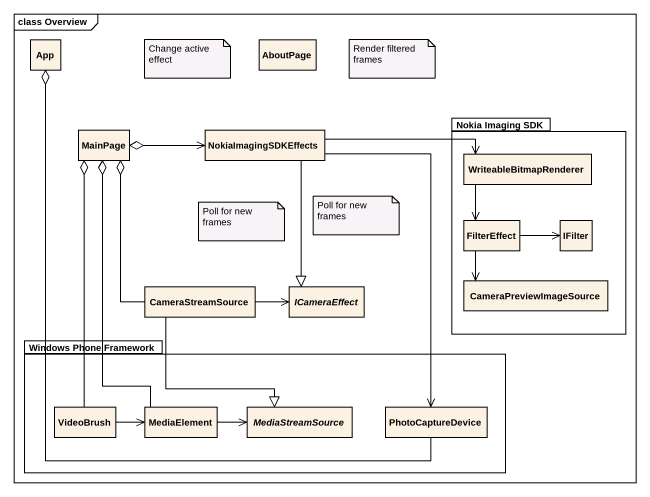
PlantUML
@startuml
mainframe class Overview
hide circle
hide empty members
class App
class AboutPage
package "Nokia Imaging SDK" as Nokia_Imaging_SDK {
  class WriteableBitmapRenderer
  class FilterEffect
  class IFilter
  class CameraPreviewImageSource
}
class MainPage
class NokiaImagingSDKEffects
class CameraStreamSource
abstract class ICameraEffect
package "Windows Phone Framework" as Windows_Phone_Framework {
  class VideoBrush
  class MediaElement
  abstract class MediaStreamSource
  class PhotoCaptureDevice
}
App o-- PhotoCaptureDevice
MainPage o-right-> NokiaImagingSDKEffects
MainPage o-- CameraStreamSource
MainPage o-- VideoBrush
MainPage o-- MediaElement
NokiaImagingSDKEffects -right-> WriteableBitmapRenderer
NokiaImagingSDKEffects --|> ICameraEffect
NokiaImagingSDKEffects --> PhotoCaptureDevice
WriteableBitmapRenderer --> FilterEffect
FilterEffect -right-> IFilter
FilterEffect --> CameraPreviewImageSource
CameraStreamSource -right-> ICameraEffect
CameraStreamSource --|> MediaStreamSource
VideoBrush -right-> MediaElement
MediaElement -right-> MediaStreamSource
note as N1
  Change active effect
end note
note as N2
  Render filtered frames
end note
note as N3
  Poll for new frames
end note
note as N4
  Poll for new frames
end note
@enduml
